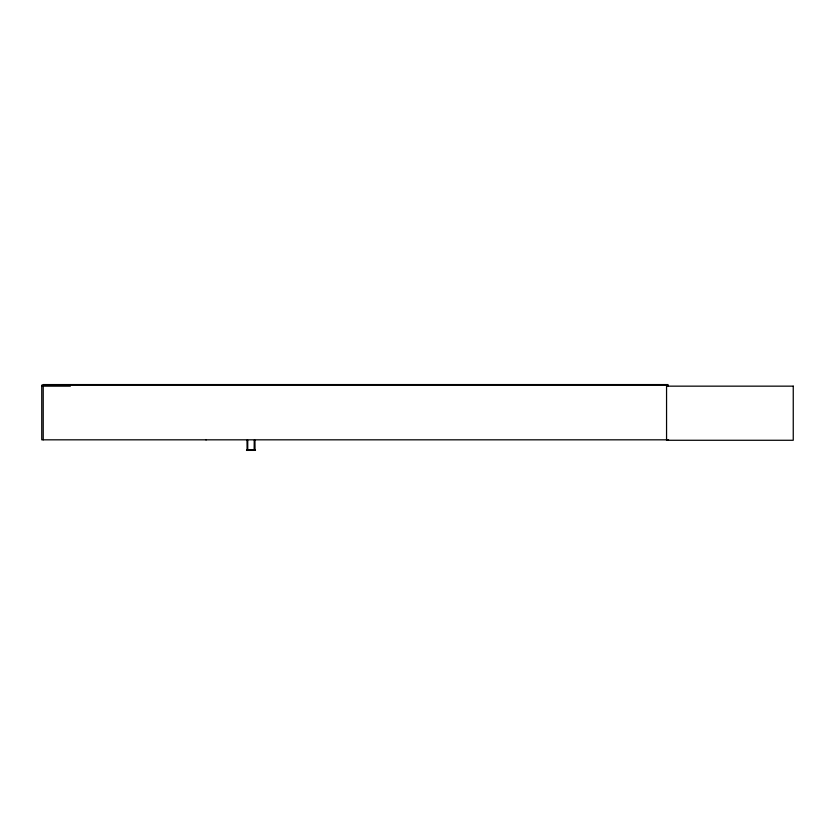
<?xml version="1.0" encoding="UTF-8"?>
<svg xmlns="http://www.w3.org/2000/svg" width="835" height="835" viewBox="0 0 835 835"><rect width="100%" height="100%" fill="white"/><g stroke="black" fill="none" stroke-linecap="round" stroke-linejoin="round"><path stroke-width="1.25" d="M246.482 450.399L255.489 450.378M205.838 439.805L206.391 439.763M666.56 385.144L41.75 385.144L41.75 439.826L668.543 439.826M41.75 386.156L70.39 386.156M254.143 449.627L255.04 449.627M247.828 449.856L254.143 449.856M668.031 386.156L668.031 384.58L43.222 384.58L43.222 439.826M254.957 440.233L255.04 450.42M254.873 449.627L254.873 450.42M254.31 449.627L254.31 450.42M254.226 440.233L254.143 450.42M247.828 450.42L247.828 449.627L246.93 449.627L246.93 450.42M247.745 440.233L247.745 450.42M247.014 440.233L247.097 450.42M793.25 386.156L666.56 386.156L666.56 440.275L793.25 440.275L793.25 386.156"/></g></svg>
